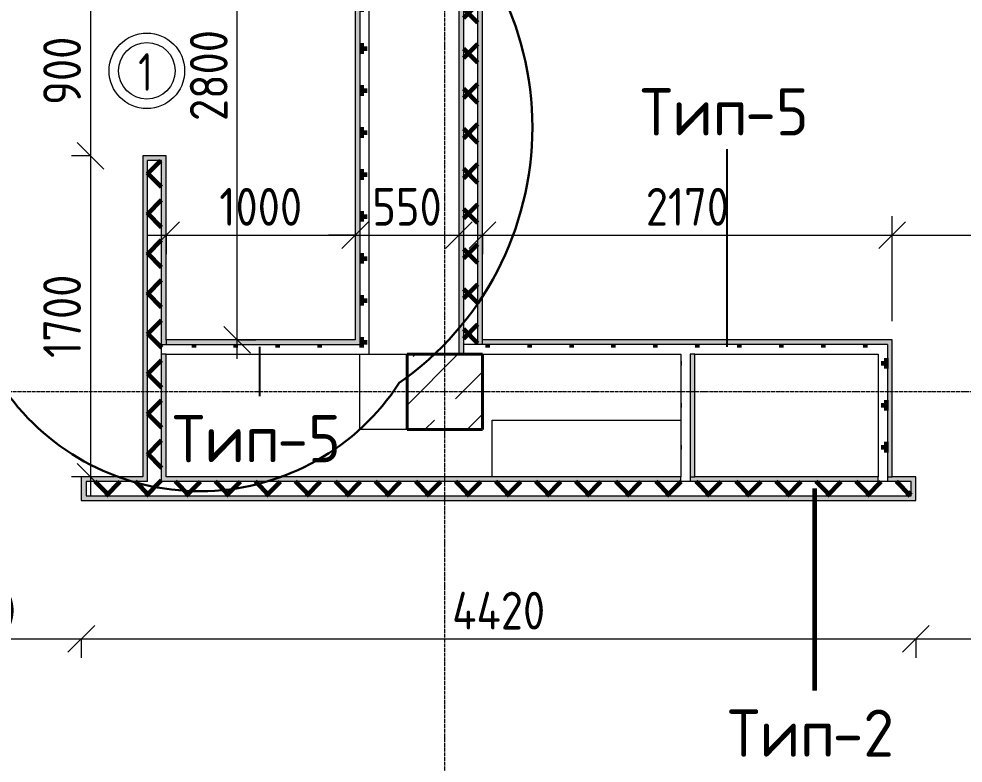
# Model space of a CAD drawing. Header units: millimetres. Extents: x -60946 to 138510, y -262288 to 24501.
# Drawn here: x -5446 to -446, y -149159 to -145218 of the extents above; entities that cross this region are included whole.
import ezdxf

# ---------------------------------------------------------------- set-up
doc = ezdxf.new("R2010")
doc.units = ezdxf.units.MM
doc.linetypes.add('ADSK_Линия сетки', pattern=[25, 20, -2.5, 0, -2.5])
for name, color, linetype, lineweight in [('2)Тип-2', 3, 'Continuous', 60), ('2)Тип-5', 1, 'Continuous', 60), ('Марки дверей', 7, 'Continuous', 20), ('Несущие колонны', 7, 'Continuous', 18), ('Оси', 7, 'Continuous', 9), ('Перекрытие', 7, 'Continuous', 18), ('Размеры', 7, 'Continuous', 9), ('Стены внутренние', 7, 'Continuous', 18), ('Стены штриховка', 7, 'Continuous', 9)]:
    doc.layers.add(name, color=color, linetype=linetype, lineweight=lineweight)
doc.layers.add('2)Тип-4', color=7, linetype='Continuous', lineweight=30, true_color=0x0080c0)
doc.styles.add('GOST Common_3', font='', dxfattribs={"width": 0.9, "height": 200})
doc.styles.add('GOST Common_4', font='', dxfattribs={"height": 250})
doc.styles.add('GOST Common_B', font='', dxfattribs={"width": 0.8, "height": 200})
doc.styles.get('GOST Common_3').set_extended_font_data('GOST Common')
doc.styles.get('GOST Common_4').set_extended_font_data('GOST Common')
doc.styles.get('GOST Common_B').set_extended_font_data('GOST Common', bold=True)
doc.dimstyles.new('ADSK_Основной_2_0_1', dxfattribs={"dimscale": 304.8, "dimtxt": 201.142999, "dimasz": 0.463911, "dimexe": 0.328084, "dimexo": 0.328084, "dimgap": 0.164042, "dimtad": 1, "dimdec": 3, "dimrnd": 0.001, "dimdsep": 46, "dimtxsty": 'GOST Common_3', "dimblk1": 'OBLIQUE', "dimblk2": 'OBLIQUE', "dimsah": 1, "dimcen": 0.09, "dimdle": 0.328084, "dimazin": 2, "dimtfac": 1, "dimtdec": 4, "dimtix": 1, "dimtmove": 1, "dimatfit": 3, "dimfxl": 1, "dimtvp": 1, "dimtolj": 1, "dimtzin": 0, "dimlwd": 20, "dimlwe": 20, "dimarcsym": 2})
doc.dimstyles.new('ADSK_Основной_2_0_2', dxfattribs={"dimscale": 304.8, "dimtxt": 201.142999, "dimasz": 0.463911, "dimexe": 0.328084, "dimexo": 0.328084, "dimgap": 0.164042, "dimtad": 1, "dimdec": 3, "dimrnd": 0.001, "dimdsep": 46, "dimtxsty": 'GOST Common_3', "dimblk1": 'OBLIQUE', "dimblk2": 'OBLIQUE', "dimsah": 1, "dimcen": 0.09, "dimdle": 0.328084, "dimazin": 2, "dimtfac": 1, "dimtdec": 4, "dimtix": 1, "dimtmove": 0, "dimatfit": 3, "dimfxl": 1, "dimtvp": 1, "dimtolj": 1, "dimtzin": 0, "dimlwd": 20, "dimlwe": 20, "dimarcsym": 2})
pattern_1 = [(45, (9.36, -150597.75), (-106.066, 106.066), []), (135, (9.36, -150597.75), (-106.066, -106.066), [])]
pattern_2 = [(0, (9.36, -150597.75), (111.125, 111.125), [55.562, -166.687]), (90, (37.14, -150625.53), (-111.125, 111.125), [55.562, -166.687])]

# ---------------------------------------------------------------- blocks, each defined once
blk = doc.blocks.new('ADSK_КолоннаЖБ_Прямоугольная - 400x400 мм-1807143-Кладочный план 3-го этажа')
at = {"layer": 'Несущие колонны', "lineweight": 40}
for p, q in [((-200, 200), (200, 200)), ((-200, -200), (-200, 200)), ((200, 200), (200, -200)), ((200, -200), (-200, -200))]:
    blk.add_line(p, q, dxfattribs=at)
blk = doc.blocks.new('_Oblique')
at = {"color": 0, "linetype": 'ByBlock', "lineweight": -2}
blk.add_line((-0.5, -0.5), (0.5, 0.5), dxfattribs=at)
blk = doc.blocks.new('*D5490')
at = {"layer": 'Defpoints', "color": 0, "transparency": 16777216}
for p in [(-6215.6, -148401.5), (-5115.6, -148401.5), (-5115.6, -148501.5)]:
    blk.add_point(p, dxfattribs=at)
at = {"layer": 'Размеры', "color": 0, "lineweight": 20, "transparency": 16777216}
for p, q in [((-6315.6, -148501.5), (-5015.6, -148501.5)), ((-6215.6, -148501.5), (-6215.6, -148601.5)), ((-5115.6, -148501.5), (-5115.6, -148601.5))]:
    blk.add_line(p, q, dxfattribs=at)
at = {"layer": 'Размеры', "color": 0, "lineweight": 20, "transparency": 16777216, "xscale": 141.4, "yscale": 141.4, "zscale": 141.4, "rotation": 180}
blk.add_blockref('_Oblique', (-6215.6, -148501.5), dxfattribs=at)
at = {"layer": 'Размеры', "color": 0, "lineweight": 20, "transparency": 16777216, "xscale": 141.4, "yscale": 141.4, "zscale": 141.4}
blk.add_blockref('_Oblique', (-5115.6, -148501.5), dxfattribs=at)
at = {"layer": 'Размеры', "color": 0, "lineweight": 9, "transparency": 16777216, "insert": (-5665.6, -148351.5), "char_height": 200, "width": 515.472, "attachment_point": 5, "style": 'GOST Common_3'}
blk.add_mtext('\\A1;1100', dxfattribs=at)
blk = doc.blocks.new('*D5491')
at = {"layer": 'Defpoints', "color": 0, "transparency": 16777216}
for p in [(-5115.6, -148401.5), (-695.6, -148401.5), (-695.6, -148501.5)]:
    blk.add_point(p, dxfattribs=at)
at = {"layer": 'Размеры', "color": 0, "lineweight": 20, "transparency": 16777216}
for p, q in [((-5215.6, -148501.5), (-595.6, -148501.5)), ((-5115.6, -148501.5), (-5115.6, -148601.5)), ((-695.6, -148501.5), (-695.6, -148601.5))]:
    blk.add_line(p, q, dxfattribs=at)
at = {"layer": 'Размеры', "color": 0, "lineweight": 20, "transparency": 16777216, "xscale": 141.4, "yscale": 141.4, "zscale": 141.4, "rotation": 180}
blk.add_blockref('_Oblique', (-5115.6, -148501.5), dxfattribs=at)
at = {"layer": 'Размеры', "color": 0, "lineweight": 20, "transparency": 16777216, "xscale": 141.4, "yscale": 141.4, "zscale": 141.4}
blk.add_blockref('_Oblique', (-695.6, -148501.5), dxfattribs=at)
at = {"layer": 'Размеры', "color": 0, "lineweight": 9, "transparency": 16777216, "insert": (-2905.6, -148351.5), "char_height": 200, "width": 646.385, "attachment_point": 5, "style": 'GOST Common_3'}
blk.add_mtext('\\A1;4420', dxfattribs=at)
blk = doc.blocks.new('*D5492')
at = {"layer": 'Defpoints', "color": 0, "transparency": 16777216}
for p in [(-695.6, -148401.5), (504.4, -148401.5), (504.4, -148501.5)]:
    blk.add_point(p, dxfattribs=at)
at = {"layer": 'Размеры', "color": 0, "lineweight": 20, "transparency": 16777216}
for p, q in [((-795.6, -148501.5), (604.4, -148501.5)), ((-695.6, -148501.5), (-695.6, -148601.5)), ((504.4, -148501.5), (504.4, -148601.5))]:
    blk.add_line(p, q, dxfattribs=at)
at = {"layer": 'Размеры', "color": 0, "lineweight": 20, "transparency": 16777216, "xscale": 141.4, "yscale": 141.4, "zscale": 141.4, "rotation": 180}
blk.add_blockref('_Oblique', (-695.6, -148501.5), dxfattribs=at)
at = {"layer": 'Размеры', "color": 0, "lineweight": 20, "transparency": 16777216, "xscale": 141.4, "yscale": 141.4, "zscale": 141.4}
blk.add_blockref('_Oblique', (504.4, -148501.5), dxfattribs=at)
at = {"layer": 'Размеры', "color": 0, "lineweight": 9, "transparency": 16777216, "insert": (-95.6, -148351.5), "char_height": 200, "width": 560.473, "attachment_point": 5, "style": 'GOST Common_3'}
blk.add_mtext('\\A1;1200', dxfattribs=at)
blk = doc.blocks.new('*D5501')
at = {"layer": 'Defpoints', "color": 0, "transparency": 16777216}
for p in [(-4967.6, -145042.8), (-5067.6, -145942.8), (-4967.6, -145942.8)]:
    blk.add_point(p, dxfattribs=at)
at = {"layer": 'Размеры', "color": 0, "lineweight": 20, "transparency": 16777216}
for p, q in [((-5067.6, -144942.8), (-5067.6, -146042.8)), ((-5067.6, -145042.8), (-5167.6, -145042.8)), ((-5067.6, -145942.8), (-5167.6, -145942.8))]:
    blk.add_line(p, q, dxfattribs=at)
at = {"layer": 'Размеры', "color": 0, "lineweight": 20, "transparency": 16777216, "xscale": 141.4, "yscale": 141.4, "zscale": 141.4}
for p, rotation in [((-5067.6, -145042.8), 90), ((-5067.6, -145942.8), 270)]:
    blk.add_blockref('_Oblique', p, dxfattribs=dict(at, rotation=rotation))
at = {"layer": 'Размеры', "color": 0, "lineweight": 9, "transparency": 16777216, "insert": (-5217.6, -145492.8), "char_height": 200, "width": 454.106, "attachment_point": 5, "rotation": 90, "style": 'GOST Common_3'}
blk.add_mtext('\\A1;900', dxfattribs=at)
blk = doc.blocks.new('*D5502')
at = {"layer": 'Defpoints', "color": 0, "transparency": 16777216}
for p in [(-4967.6, -145942.8), (-5067.6, -147642.8), (-4967.6, -147642.8)]:
    blk.add_point(p, dxfattribs=at)
at = {"layer": 'Размеры', "color": 0, "lineweight": 20, "transparency": 16777216}
for p, q in [((-5067.6, -145842.8), (-5067.6, -147742.8)), ((-5067.6, -145942.8), (-5167.6, -145942.8)), ((-5067.6, -147642.8), (-5167.6, -147642.8))]:
    blk.add_line(p, q, dxfattribs=at)
at = {"layer": 'Размеры', "color": 0, "lineweight": 20, "transparency": 16777216, "xscale": 141.4, "yscale": 141.4, "zscale": 141.4}
for p, rotation in [((-5067.6, -145942.8), 90), ((-5067.6, -147642.8), 270)]:
    blk.add_blockref('_Oblique', p, dxfattribs=dict(at, rotation=rotation))
at = {"layer": 'Размеры', "color": 0, "lineweight": 9, "transparency": 16777216, "insert": (-5217.6, -146792.8), "char_height": 200, "width": 560.473, "attachment_point": 5, "rotation": 90, "style": 'GOST Common_3'}
blk.add_mtext('\\A1;1700', dxfattribs=at)
blk = doc.blocks.new('*D5511')
at = {"layer": 'Defpoints', "color": 0, "transparency": 16777216}
for p in [(-4390.7, -144117.8), (-4290.7, -144117.8), (-4390.7, -146917.8)]:
    blk.add_point(p, dxfattribs=at)
at = {"layer": 'Размеры', "color": 0, "lineweight": 20, "transparency": 16777216}
for p, q in [((-4290.7, -147017.8), (-4290.7, -144017.8)), ((-4290.7, -144117.8), (-4190.7, -144117.8)), ((-4290.7, -146917.8), (-4190.7, -146917.8))]:
    blk.add_line(p, q, dxfattribs=at)
at = {"layer": 'Размеры', "color": 0, "lineweight": 20, "transparency": 16777216, "xscale": 141.4, "yscale": 141.4, "zscale": 141.4}
for p, rotation in [((-4290.7, -144117.8), 90), ((-4290.7, -146917.8), 270)]:
    blk.add_blockref('_Oblique', p, dxfattribs=dict(at, rotation=rotation))
at = {"layer": 'Размеры', "color": 0, "lineweight": 9, "transparency": 16777216, "insert": (-4440.7, -145517.8), "char_height": 200, "width": 605.475, "attachment_point": 5, "rotation": 90, "style": 'GOST Common_3'}
blk.add_mtext('\\A1;2800', dxfattribs=at)
blk = doc.blocks.new('*D5513')
at = {"layer": 'Defpoints', "color": 0, "transparency": 16777216}
for p in [(-4665.6, -146262.9), (-3665.6, -146262.9), (-3665.6, -146362.9)]:
    blk.add_point(p, dxfattribs=at)
at = {"layer": 'Размеры', "color": 0, "lineweight": 20, "transparency": 16777216}
for p, q in [((-4765.6, -146362.9), (-3565.6, -146362.9)), ((-4665.6, -146362.9), (-4665.6, -146462.9)), ((-3665.6, -146362.9), (-3665.6, -146462.9))]:
    blk.add_line(p, q, dxfattribs=at)
at = {"layer": 'Размеры', "color": 0, "lineweight": 20, "transparency": 16777216, "xscale": 141.4, "yscale": 141.4, "zscale": 141.4, "rotation": 180}
blk.add_blockref('_Oblique', (-4665.6, -146362.9), dxfattribs=at)
at = {"layer": 'Размеры', "color": 0, "lineweight": 20, "transparency": 16777216, "xscale": 141.4, "yscale": 141.4, "zscale": 141.4}
blk.add_blockref('_Oblique', (-3665.6, -146362.9), dxfattribs=at)
at = {"layer": 'Размеры', "color": 0, "lineweight": 9, "transparency": 16777216, "insert": (-4165.6, -146212.9), "char_height": 200, "width": 560.473, "attachment_point": 5, "style": 'GOST Common_3'}
blk.add_mtext('\\A1;1000', dxfattribs=at)
blk = doc.blocks.new('*D5514')
at = {"layer": 'Defpoints', "color": 0, "transparency": 16777216}
for p in [(-3665.6, -146262.9), (-3115.6, -146262.9), (-3115.6, -146362.9)]:
    blk.add_point(p, dxfattribs=at)
at = {"layer": 'Размеры', "color": 0, "lineweight": 20, "transparency": 16777216}
for p, q in [((-3665.6, -146362.9), (-3807, -146362.9)), ((-3665.6, -146362.9), (-3665.6, -146462.9)), ((-3665.6, -146362.9), (-3115.6, -146362.9)), ((-3115.6, -146362.9), (-3115.6, -146462.9)), ((-3115.6, -146362.9), (-2974.2, -146362.9))]:
    blk.add_line(p, q, dxfattribs=at)
at = {"layer": 'Размеры', "color": 0, "lineweight": 20, "transparency": 16777216, "xscale": 141.4, "yscale": 141.4, "zscale": 141.4}
blk.add_blockref('_Oblique', (-3665.6, -146362.9), dxfattribs=at)
at = {"layer": 'Размеры', "color": 0, "lineweight": 20, "transparency": 16777216, "xscale": 141.4, "yscale": 141.4, "zscale": 141.4, "rotation": 180}
blk.add_blockref('_Oblique', (-3115.6, -146362.9), dxfattribs=at)
at = {"layer": 'Размеры', "color": 0, "lineweight": 9, "transparency": 16777216, "insert": (-3390.6, -146212.9), "char_height": 200, "width": 454.106, "attachment_point": 5, "style": 'GOST Common_3'}
blk.add_mtext('\\A1;550', dxfattribs=at)
blk = doc.blocks.new('*D5515')
at = {"layer": 'Defpoints', "color": 0, "transparency": 16777216}
for p in [(-2990.6, -146262.9), (-820.6, -146362.9), (-820.6, -146917.8)]:
    blk.add_point(p, dxfattribs=at)
at = {"layer": 'Размеры', "color": 0, "lineweight": 20, "transparency": 16777216}
for p, q in [((-820.6, -146817.8), (-820.6, -146262.9)), ((-3090.6, -146362.9), (-720.6, -146362.9)), ((-2990.6, -146362.9), (-2990.6, -146462.9))]:
    blk.add_line(p, q, dxfattribs=at)
at = {"layer": 'Размеры', "color": 0, "lineweight": 20, "transparency": 16777216, "xscale": 141.4, "yscale": 141.4, "zscale": 141.4, "rotation": 180}
blk.add_blockref('_Oblique', (-2990.6, -146362.9), dxfattribs=at)
at = {"layer": 'Размеры', "color": 0, "lineweight": 20, "transparency": 16777216, "xscale": 141.4, "yscale": 141.4, "zscale": 141.4}
blk.add_blockref('_Oblique', (-820.6, -146362.9), dxfattribs=at)
at = {"layer": 'Размеры', "color": 0, "lineweight": 9, "transparency": 16777216, "insert": (-1905.6, -146212.9), "char_height": 200, "width": 560.473, "attachment_point": 5, "style": 'GOST Common_3'}
blk.add_mtext('\\A1;2170', dxfattribs=at)
blk = doc.blocks.new('*D5516')
at = {"layer": 'Defpoints', "color": 0, "transparency": 16777216}
for p in [(629.4, -146362.9), (-820.6, -146917.8), (629.4, -146917.8)]:
    blk.add_point(p, dxfattribs=at)
at = {"layer": 'Размеры', "color": 0, "lineweight": 20, "transparency": 16777216}
for p, q in [((-820.6, -146817.8), (-820.6, -146262.9)), ((629.4, -146817.8), (629.4, -146262.9)), ((-920.6, -146362.9), (729.4, -146362.9))]:
    blk.add_line(p, q, dxfattribs=at)
at = {"layer": 'Размеры', "color": 0, "lineweight": 20, "transparency": 16777216, "xscale": 141.4, "yscale": 141.4, "zscale": 141.4, "rotation": 180}
blk.add_blockref('_Oblique', (-820.6, -146362.9), dxfattribs=at)
at = {"layer": 'Размеры', "color": 0, "lineweight": 20, "transparency": 16777216, "xscale": 141.4, "yscale": 141.4, "zscale": 141.4}
blk.add_blockref('_Oblique', (629.4, -146362.9), dxfattribs=at)
at = {"layer": 'Размеры', "color": 0, "lineweight": 9, "transparency": 16777216, "insert": (-95.6, -146212.9), "char_height": 200, "width": 580.928, "attachment_point": 5, "style": 'GOST Common_3'}
blk.add_mtext('\\A1;1450', dxfattribs=at)
blk = doc.blocks.new('М_двери1 - Марка экземпляра 2-3719212-Кладочный план 3-го этажа')
at = {"layer": 'Марки дверей'}
for radius in [2, 1.5]:
    blk.add_circle((0, 0), radius, dxfattribs=at)

msp = doc.modelspace()

# ---------------------------------------------------------------- hatches: boundary and pattern name
at = {"layer": '2)Тип-2'}
h = msp.add_hatch(color=256, dxfattribs=at)
h.paths.add_polyline_path([(-4765.6385, -147642.7816), (-4765.6385, -145967.7816), (-4790.6385, -145967.7816), (-4790.6385, -147642.7816)])
h.paths.add_polyline_path([(-4790.6385, -145017.7816), (-4765.6385, -145017.7816), (-4765.6385, -143717.7816), (-4790.6385, -143717.7816)])
h.paths.add_polyline_path([(-4765.6385, -142767.7816), (-4765.6385, -141292.7816), (-4790.6385, -141292.7816), (-4790.6385, -142767.7816)])
h = msp.add_hatch(dxfattribs=at)
h.set_pattern_fill('FP_4', color=256, style=0, pattern_type=2)
h.set_pattern_definition(pattern_1)
h.paths.add_polyline_path([(-4765.6385, -147667.7816), (-4690.6385, -147667.7816), (-4690.6385, -145967.7816), (-4765.6385, -145967.7816), (-4765.6385, -147642.7816)])
h.paths.add_polyline_path([(-4690.6385, -145017.7816), (-4690.6385, -143717.7816), (-4765.6385, -143717.7816), (-4765.6385, -145017.7816)])
h.paths.add_polyline_path([(-4765.6385, -142767.7816), (-4690.6385, -142767.7816), (-4690.6385, -141367.7816), (-4765.6385, -141367.7816), (-4765.6385, -141392.7816)])
h = msp.add_hatch(color=256, dxfattribs=at)
h.paths.add_polyline_path([(-4690.6385, -147642.7816), (-4665.6385, -147642.7816), (-4665.6385, -146992.7816), (-4690.6385, -146992.7816)])
h.paths.add_polyline_path([(-4690.6385, -146942.7816), (-4665.6385, -146942.7816), (-4665.6385, -145942.7816), (-4790.6385, -145942.7816), (-4790.6385, -145967.7816), (-4690.6385, -145967.7816), (-4690.6385, -146327.6055)])
h.paths.add_polyline_path([(-4665.6385, -145042.7816), (-4665.6385, -144092.7816), (-4690.6385, -144092.7816), (-4690.6385, -145017.7816), (-4790.6385, -145017.7816), (-4790.6385, -145042.7816)])
h.paths.add_polyline_path([(-4665.6385, -144042.7816), (-4665.6385, -143917.7816), (-4690.6385, -143917.7816), (-4690.6385, -144042.7816)])
h.paths.add_polyline_path([(-4665.6385, -143842.7816), (-4665.6385, -143692.7816), (-4790.6385, -143692.7816), (-4790.6385, -143717.7816), (-4690.6385, -143717.7816), (-4690.6385, -143842.7816)])
h.paths.add_polyline_path([(-4665.6385, -142792.7816), (-4665.6385, -141392.7816), (-4690.6385, -141392.7816), (-4690.6385, -142767.7816), (-4790.6385, -142767.7816), (-4790.6385, -142792.7816)])
h = msp.add_hatch(color=256, dxfattribs=at)
h.paths.add_polyline_path([(-3090.6385, -146992.7816), (-3090.6385, -141842.7816), (-3115.6385, -141842.7816), (-3115.6385, -146992.7816)])
h.paths.add_polyline_path([(-3115.6385, -141792.7816), (-3090.6385, -141792.7816), (-3090.6385, -141392.7816), (-3115.6385, -141392.7816)])
h = msp.add_hatch(dxfattribs=at)
h.set_pattern_fill('FP_4', color=256, style=0, pattern_type=2)
h.set_pattern_definition(pattern_1)
h.paths.add_polyline_path([(-3015.6385, -146942.7816), (-3015.6385, -141392.7816), (-3090.6385, -141392.7816), (-3090.6385, -146942.7816)])
msp.add_hatch(color=256, dxfattribs=at).paths.add_polyline_path([(-2990.6385, -146942.7816), (-2990.6385, -141392.7816), (-3015.6385, -141392.7816), (-3015.6385, -146942.7816)])
h = msp.add_hatch(dxfattribs=at)
h.set_pattern_fill('FP_4', color=256, style=0, pattern_type=2)
h.set_pattern_definition(pattern_1)
h.paths.add_polyline_path([(8709.3615, -147742.7816), (8784.3615, -147742.7816), (8784.3615, -147667.7816), (7709.3615, -147667.7816), (7709.3615, -147742.7816), (8605.615, -147742.7816)])
h.paths.add_polyline_path([(5475.7107, -147742.7816), (6459.3615, -147742.7816), (6459.3615, -147667.7816), (529.3615, -147667.7816), (529.3615, -147742.7816), (3910.7586, -147742.7816)])
h.paths.add_polyline_path([(-720.6385, -147742.7816), (-720.6385, -147667.7816), (-5090.6385, -147667.7816), (-5090.6385, -147742.7816), (-784.0978, -147742.7816)])
h.paths.add_polyline_path([(-6240.6385, -147742.7816), (-6240.6385, -147667.7816), (-6890.6385, -147667.7816), (-6890.6385, -147742.7816)])
h.paths.add_polyline_path([(-8040.6385, -147742.7816), (-8040.6385, -147667.7816), (-9665.6385, -147667.7816), (-9665.6385, -147742.7816), (-8608.8585, -147742.7816)])
h = msp.add_hatch(color=256, dxfattribs=at)
h.paths.add_polyline_path([(6484.3615, -147767.7816), (6484.3615, -147642.7816), (6334.3615, -147642.7816), (6334.3615, -147667.7816), (6459.3615, -147667.7816), (6459.3615, -147767.7816)])
h.paths.add_polyline_path([(7709.3615, -147767.7816), (7709.3615, -147667.7816), (7834.3615, -147667.7816), (7834.3615, -147642.7816), (7684.3615, -147642.7816), (7684.3615, -147767.7816)])
h.paths.add_polyline_path([(-8015.6385, -147767.7816), (-8015.6385, -147642.7816), (-8365.6385, -147642.7816), (-8365.6385, -147667.7816), (-8040.6385, -147667.7816), (-8040.6385, -147767.7816)])
h.paths.add_polyline_path([(-5115.6385, -147767.7816), (-5090.6385, -147767.7816), (-5090.6385, -147667.7816), (-4765.6385, -147667.7816), (-4765.6385, -147642.7816), (-5115.6385, -147642.7816)])
h.paths.add_polyline_path([(504.3615, -147767.7816), (529.3615, -147767.7816), (529.3615, -147667.7816), (654.3615, -147667.7816), (654.3615, -147642.7816), (504.3615, -147642.7816), (504.3615, -147689.6261)])
h.paths.add_polyline_path([(-6915.6385, -147767.7816), (-6890.6385, -147767.7816), (-6890.6385, -147667.7816), (-6590.6385, -147667.7816), (-6590.6385, -147642.7816), (-6915.6385, -147642.7816)])
h.paths.add_polyline_path([(-695.6385, -147767.7816), (-695.6385, -147642.7816), (-845.6385, -147642.7816), (-845.6385, -147667.7816), (-720.6385, -147667.7816), (-720.6385, -147767.7816)])
h.paths.add_polyline_path([(-6240.6385, -147767.7816), (-6215.6385, -147767.7816), (-6215.6385, -147642.7816), (-6515.6385, -147642.7816), (-6515.6385, -147667.7816), (-6240.6385, -147667.7816), (-6240.6385, -147742.7816)])
h.paths.add_polyline_path([(8784.3615, -147667.7816), (8809.3615, -147667.7816), (8809.3615, -147642.7816), (7884.3615, -147642.7816), (7884.3615, -147667.7816), (8605.615, -147667.7816)])
h.paths.add_polyline_path([(-1890.6385, -147667.7816), (-895.6385, -147667.7816), (-895.6385, -147642.7816), (-1890.6385, -147642.7816)])
h.paths.add_polyline_path([(-3914.0021, -147667.7816), (-1940.6385, -147667.7816), (-1940.6385, -147642.7816), (-4690.6385, -147642.7816), (-4690.6385, -147667.7816)])
h.paths.add_polyline_path([(5584.3615, -147667.7816), (6284.3615, -147667.7816), (6284.3615, -147642.7816), (5584.3615, -147642.7816)])
h.paths.add_polyline_path([(4059.3615, -147667.7816), (5534.3615, -147667.7816), (5534.3615, -147642.7816), (4059.3615, -147642.7816)])
h.paths.add_polyline_path([(3910.7586, -147667.7816), (4009.3615, -147667.7816), (4009.3615, -147642.7816), (2109.3615, -147642.7816), (2109.3615, -147667.7816)])
h.paths.add_polyline_path([(2059.3615, -147667.7816), (2059.3615, -147642.7816), (704.3615, -147642.7816), (704.3615, -147667.7816), (780.8543, -147667.7816)])
h.paths.add_polyline_path([(-8440.6385, -147667.7816), (-8440.6385, -147642.7816), (-9640.6385, -147642.7816), (-9640.6385, -147667.7816), (-8608.8585, -147667.7816)])
h = msp.add_hatch(color=256, dxfattribs=at)
h.paths.add_polyline_path([(8709.3615, -147767.7816), (8709.3615, -147742.7816), (7709.3615, -147742.7816), (7709.3615, -147767.7816), (8684.3615, -147767.7816)])
h.paths.add_polyline_path([(6459.3615, -147767.7816), (6459.3615, -147742.7816), (529.3615, -147742.7816), (529.3615, -147767.7816), (5475.7107, -147767.7816)])
h.paths.add_polyline_path([(-6890.6385, -147767.7816), (-6240.6385, -147767.7816), (-6240.6385, -147742.7816), (-6890.6385, -147742.7816)])
h.paths.add_polyline_path([(-8608.8585, -147767.7816), (-8040.6385, -147767.7816), (-8040.6385, -147742.7816), (-9740.6385, -147742.7816), (-9740.6385, -147767.7816), (-9640.6385, -147767.7816)])
h.paths.add_polyline_path([(-5090.6385, -147767.7816), (-720.6385, -147767.7816), (-720.6385, -147742.7816), (-5090.6385, -147742.7816)])
at = {"layer": '2)Тип-5', "true_color": 0xd50000}
h = msp.add_hatch(dxfattribs=at)
h.set_pattern_fill('FP_7', color=12, style=0, pattern_type=2)
h.set_pattern_definition(pattern_2)
h.paths.add_polyline_path([(-3640.6385, -146942.7816), (-3590.6385, -146942.7816), (-3590.6385, -141367.7816), (-3640.6385, -141367.7816), (-3640.6385, -146917.7816)])
h = msp.add_hatch(color=12, dxfattribs=at)
h.paths.add_polyline_path([(-3640.6385, -146917.7816), (-3640.6385, -144092.7816), (-3665.6385, -144092.7816), (-3665.6385, -146917.7816)])
h.paths.add_polyline_path([(-3640.6385, -144042.7816), (-3640.6385, -143942.7816), (-3665.6385, -143942.7816), (-3665.6385, -144042.7816)])
h.paths.add_polyline_path([(-3640.6385, -143817.7816), (-3640.6385, -141392.7816), (-3665.6385, -141392.7816), (-3665.6385, -143817.7816)])
for points in [[(-3640.6385, -146942.7816), (-3640.6385, -146917.7816), (-4665.6385, -146917.7816), (-4665.6385, -146942.7816), (-3914.0021, -146942.7816)], [(-820.6385, -146942.7816), (-820.6385, -146917.7816), (-2990.6385, -146917.7816), (-2990.6385, -146942.7816), (-845.6385, -146942.7816)], [(-820.6385, -147642.7816), (-820.6385, -146942.7816), (-845.6385, -146942.7816), (-845.6385, -147642.7816)], [(-1865.6385, -147642.7816), (-1865.6385, -146992.7816), (-1890.6385, -146992.7816), (-1890.6385, -147642.7816)]]:
    msp.add_hatch(color=12, dxfattribs=at).paths.add_polyline_path(points)
h = msp.add_hatch(dxfattribs=at)
h.set_pattern_fill('FP_7', color=12, style=0, pattern_type=2)
h.set_pattern_definition(pattern_2)
h.paths.add_polyline_path([(-3914.0021, -146992.7816), (-3590.6385, -146992.7816), (-3590.6385, -146942.7816), (-4690.6385, -146942.7816), (-4690.6385, -146992.7816), (-4665.6385, -146992.7816)])
h = msp.add_hatch(dxfattribs=at)
h.set_pattern_fill('FP_7', color=12, style=0, pattern_type=2)
h.set_pattern_definition(pattern_2)
h.paths.add_polyline_path([(-1940.6385, -146992.7816), (-845.6385, -146992.7816), (-845.6385, -146942.7816), (-3090.6385, -146942.7816), (-3090.6385, -146992.7816), (-2349.05, -146992.7816)])
h = msp.add_hatch(dxfattribs=at)
h.set_pattern_fill('FP_7', color=12, style=0, pattern_type=2)
h.set_pattern_definition(pattern_2)
h.paths.add_polyline_path([(-1890.6385, -147667.7816), (-1890.6385, -146992.7816), (-1940.6385, -146992.7816), (-1940.6385, -147667.7816)])
h = msp.add_hatch(dxfattribs=at)
h.set_pattern_fill('FP_7', color=12, style=0, pattern_type=2)
h.set_pattern_definition(pattern_2)
h.paths.add_polyline_path([(-845.6385, -147667.7816), (-845.6385, -146992.7816), (-895.6385, -146992.7816), (-895.6385, -147667.7816)])
at = {"layer": 'Несущие колонны', "lineweight": 9}
h = msp.add_hatch(dxfattribs=at)
h.set_pattern_fill('FP_1', color=256, style=0, pattern_type=2)
h.set_pattern_definition([(45, (9.36, -150597.75), (-224.506, 224.506), []), (45, (233.87, -150597.75), (-224.506, 224.506), [396.875, -79.375, 3.353, -76.022])])
h.paths.add_polyline_path([(-3131.526, -147392.7816), (-2990.6385, -147392.7816), (-2990.6385, -146992.7816), (-3390.6385, -146992.7816), (-3390.6385, -147392.7816)])

# ---------------------------------------------------------------- linework, layer by layer
at = {"layer": '2)Тип-2'}
msp.add_line((-1232.5232, -147705.2816), (-1232.5232, -148774.4971), dxfattribs=at)
at = {"layer": '2)Тип-4', "color": 5}
msp.add_lwpolyline([(-10090.5283, -147215.644, -0.52056705), (-10090.5283, -144680.5579, -0.52056705), (-10090.5283, -143115.4729, -0.52056705), (-10090.5283, -141654.9888, -0.52056705), (-8570.9543, -141204.6452, -0.52056705), (-5899.531, -141204.6452, -0.52056705), (-3524.9462, -141204.6452, -0.52056705), (-3431.5557, -142612.4536, -0.52056705), (-3431.5557, -144438.0897, -0.52056705), (-3431.5557, -147145.511, -0.52056705), (-5497.3862, -147215.644, -0.52056705), (-8003.3429, -147215.644, -0.52056705)], format="xyb", close=True, dxfattribs=at)
at = {"layer": '2)Тип-5', "lineweight": 25}
for p, q in [((-1695.2162, -146955.2816), (-1695.2162, -145907.4971)), ((-4172.7452, -146955.2816), (-4172.7452, -147215.2078))]:
    msp.add_line(p, q, dxfattribs=at)
at = {"layer": 'Несущие колонны', "lineweight": 9}
for p, q in [((-2990.6385, -146992.7816), (-3390.6385, -146992.7816)), ((-3390.6385, -146992.7816), (-3390.6385, -147392.7816)), ((-2990.6385, -147392.7816), (-2990.6385, -146992.7816)), ((-3390.6385, -147392.7816), (-2990.6385, -147392.7816))]:
    msp.add_line(p, q, dxfattribs=at)
at = {"layer": 'Оси', "linetype": 'ADSK_Линия сетки', "lineweight": 5}
for p, q in [((-3190.6385, -161571.6329), (-3190.6385, -126096.8365)), ((62587.9153, -147192.7816), (-25230.7352, -147192.7816))]:
    msp.add_line(p, q, dxfattribs=at)
at = {"layer": 'Перекрытие'}
for p, q in [((-3640.6385, -147392.7816), (-3640.6385, -146992.7816)), ((-3590.6385, -146992.7816), (-3390.6385, -146992.7816)), ((-2940.6385, -147342.7816), (-1940.6385, -147342.7816)), ((-2940.6385, -147642.7816), (-2940.6385, -147342.7816)), ((-3390.6385, -147392.7816), (-3640.6385, -147392.7816))]:
    msp.add_line(p, q, dxfattribs=at)
at = {"layer": 'Стены внутренние', "lineweight": 5}
for p, q in [((-2990.6385, -146917.7816), (-2990.6385, -141392.7816)), ((-3590.6385, -146992.7816), (-3590.6385, -141867.7816)), ((-3115.6385, -141867.7816), (-3115.6385, -146992.7816)), ((-3665.6385, -144117.7816), (-3665.6385, -146917.7816)), ((-4790.6385, -145942.7816), (-4790.6385, -147642.7816)), ((-4665.6385, -145942.7816), (-4790.6385, -145942.7816)), ((-4665.6385, -146917.7816), (-4665.6385, -145942.7816)), ((-3665.6385, -146917.7816), (-4665.6385, -146917.7816)), ((-820.6385, -146917.7816), (-2990.6385, -146917.7816)), ((-820.6385, -147642.7816), (-820.6385, -146917.7816)), ((-4665.6385, -147642.7816), (-4665.6385, -146992.7816)), ((-4665.6385, -146992.7816), (-3590.6385, -146992.7816)), ((-3115.6385, -146992.7816), (-1940.6385, -146992.7816)), ((-1940.6385, -146992.7816), (-1940.6385, -147642.7816)), ((-1865.6385, -146992.7816), (-895.6385, -146992.7816)), ((-1865.6385, -147642.7816), (-1865.6385, -146992.7816)), ((-895.6385, -146992.7816), (-895.6385, -147642.7816)), ((-4790.6385, -147642.7816), (-5115.6385, -147642.7816)), ((-5115.6385, -147642.7816), (-5115.6385, -147767.7816)), ((-1940.6385, -147642.7816), (-4665.6385, -147642.7816)), ((-895.6385, -147642.7816), (-1865.6385, -147642.7816)), ((-695.6385, -147642.7816), (-820.6385, -147642.7816)), ((-695.6385, -147767.7816), (-695.6385, -147642.7816)), ((-5115.6385, -147767.7816), (-695.6385, -147767.7816))]:
    msp.add_line(p, q, dxfattribs=at)
at = {"layer": 'Стены штриховка', "lineweight": 9}
for p, q in [((-3640.6385, -141367.7816), (-3640.6385, -146942.7816)), ((-3090.6385, -146992.7816), (-3090.6385, -141392.7816)), ((-3015.6385, -146942.7816), (-3015.6385, -141392.7816)), ((-4690.6385, -145967.7816), (-4765.6385, -145967.7816)), ((-4765.6385, -147667.7816), (-4765.6385, -145967.7816)), ((-4690.6385, -147667.7816), (-4690.6385, -145967.7816)), ((-4665.6385, -146917.7816), (-4665.6385, -146942.7816)), ((-2990.6385, -146942.7816), (-2990.6385, -146917.7816)), ((-4690.6385, -146942.7816), (-3640.6385, -146942.7816)), ((-845.6385, -146942.7816), (-3090.6385, -146942.7816)), ((-845.6385, -146942.7816), (-845.6385, -147667.7816)), ((-4665.6385, -146992.7816), (-4690.6385, -146992.7816)), ((-1865.6385, -146992.7816), (-1890.6385, -146992.7816)), ((-1890.6385, -146992.7816), (-1890.6385, -147667.7816)), ((-4765.6385, -147667.7816), (-5090.6385, -147667.7816)), ((-5090.6385, -147667.7816), (-5090.6385, -147742.7816)), ((-720.6385, -147667.7816), (-4690.6385, -147667.7816)), ((-1940.6385, -147667.7816), (-1940.6385, -147642.7816)), ((-1890.6385, -147642.7816), (-1865.6385, -147642.7816)), ((-895.6385, -147667.7816), (-895.6385, -147642.7816)), ((-845.6385, -147642.7816), (-820.6385, -147642.7816)), ((-720.6385, -147742.7816), (-720.6385, -147667.7816)), ((-5090.6385, -147742.7816), (-720.6385, -147742.7816))]:
    msp.add_line(p, q, dxfattribs=at)

# ---------------------------------------------------------------- block references
at = {"layer": 'Марки дверей', "lineweight": 5, "xscale": 99.99999999999993, "yscale": 99.99999999999993, "zscale": 99.99999999999993}
msp.add_blockref('М_двери1 - Марка экземпляра 2-3719212-Кладочный план 3-го этажа', (-4768.506, -145492.7816), dxfattribs=at)
at = {"layer": 'Несущие колонны', "lineweight": 40, "rotation": 89.9999999999999}
msp.add_blockref('ADSK_КолоннаЖБ_Прямоугольная - 400x400 мм-1807143-Кладочный план 3-го этажа', (-3190.6385, -147192.7816), dxfattribs=at)

# ---------------------------------------------------------------- texts
at = {"layer": '2)Тип-2', "color": 116, "lineweight": 9, "true_color": 0x008040, "char_height": 250, "attachment_point": 1, "style": 'GOST Common_4'}
for s, insert, width in [('Тип', (-1692.5232, -148875.07), 673.4175), ('-2', (-1136.8982, -148875.07), 432.91125)]:
    msp.add_mtext(s, dxfattribs=dict(at, insert=insert, width=width))
at = {"layer": '2)Тип-5', "color": 116, "lineweight": 9, "true_color": 0x008040, "char_height": 250, "attachment_point": 1, "style": 'GOST Common_4'}
for s, insert, width in [('Тип', (-2155.2162, -145585.07), 673.4175), ('-5', (-1599.5912, -145585.07), 432.91125), ('Тип', (-4632.7452, -147315.7807), 673.4175), ('-5', (-4077.1202, -147315.7807), 432.91125)]:
    msp.add_mtext(s, dxfattribs=dict(at, insert=insert, width=width))
at = {"layer": 'Марки дверей', "lineweight": 5, "insert": (-4814.1634, -145399.1227), "char_height": 200, "width": 102.616, "attachment_point": 1, "style": 'GOST Common_B'}
msp.add_mtext('\\fGOST Common|b1|i0|c204|p34|;\\W.8;1', dxfattribs=at)

# ---------------------------------------------------------------- dimensions: what is measured, and where the dimension line sits
at = {"layer": 'Размеры', "lineweight": 9}
for base, p1, p2, override, picture, middle in [((-4290.6948, -144117.7816), (-4390.6797, -146917.7816), (-4390.6797, -144117.7816), {"dimpost": '<>', "dimfxl": 2800}, '*D5511', (-4440.6948, -145517.7816)), ((-5067.6055, -145942.7816), (-4967.6206, -145042.7816), (-4967.6206, -145942.7816), {"dimpost": '<>', "dimfxl": 900}, '*D5501', (-5217.6055, -145492.7816)), ((-5067.6055, -147642.7816), (-4967.6206, -145942.7816), (-4967.6206, -147642.7816), {"dimpost": '<>', "dimfxl": 1700}, '*D5502', (-5217.6055, -146792.7816))]:
    dim = msp.add_linear_dim(base=base, p1=p1, p2=p2, angle=90, dimstyle='ADSK_Основной_2_0_2', override=override, dxfattribs=at)
    dim.commit()
    dim.dimension.update_dxf_attribs({"geometry": picture, "text_midpoint": middle})
for base, p1, p2, dimstyle, override, picture, middle in [((-3665.6385, -146362.8924), (-4665.6385, -146262.9075), (-3665.6385, -146262.9075), 'ADSK_Основной_2_0_2', {"dimpost": '<>', "dimfxl": 1000}, '*D5513', (-4165.6385, -146212.8924)), ((-3115.6385, -146362.8924), (-3665.6385, -146262.9075), (-3115.6385, -146262.9075), 'ADSK_Основной_2_0_2', {"dimpost": '<>', "dimfxl": 550}, '*D5514', (-3390.6385, -146212.8924)), ((-820.6385, -146362.8924), (-2990.6385, -146262.9075), (-820.6385, -146917.7816), 'ADSK_Основной_2_0_2', {"dimpost": '<>', "dimfxl": 2266.662768}, '*D5515', (-1905.6385, -146212.8924)), ((629.3615, -146362.8924), (-820.6385, -146917.7816), (629.3615, -146917.7816), 'ADSK_Основной_2_0_2', {"dimpost": '<>', "dimfxl": 1450}, '*D5516', (-95.6385, -146212.8924)), ((-5115.6385, -148501.5041), (-6215.6385, -148401.5192), (-5115.6385, -148401.5192), 'ADSK_Основной_2_0_1', {"dimpost": '<>', "dimfxl": 1100}, '*D5490', (-5665.6385, -148351.5041)), ((-695.6385, -148501.5041), (-5115.6385, -148401.5192), (-695.6385, -148401.5192), 'ADSK_Основной_2_0_1', {"dimpost": '<>', "dimfxl": 4420}, '*D5491', (-2905.6385, -148351.5041)), ((504.3615, -148501.5041), (-695.6385, -148401.5192), (504.3615, -148401.5192), 'ADSK_Основной_2_0_1', {"dimpost": '<>', "dimfxl": 1200}, '*D5492', (-95.6385, -148351.5041))]:
    dim = msp.add_linear_dim(base=base, p1=p1, p2=p2, dimstyle=dimstyle, override=override, dxfattribs=at)
    dim.commit()
    dim.dimension.update_dxf_attribs({"geometry": picture, "text_midpoint": middle})

doc.saveas('drawing.dxf')
